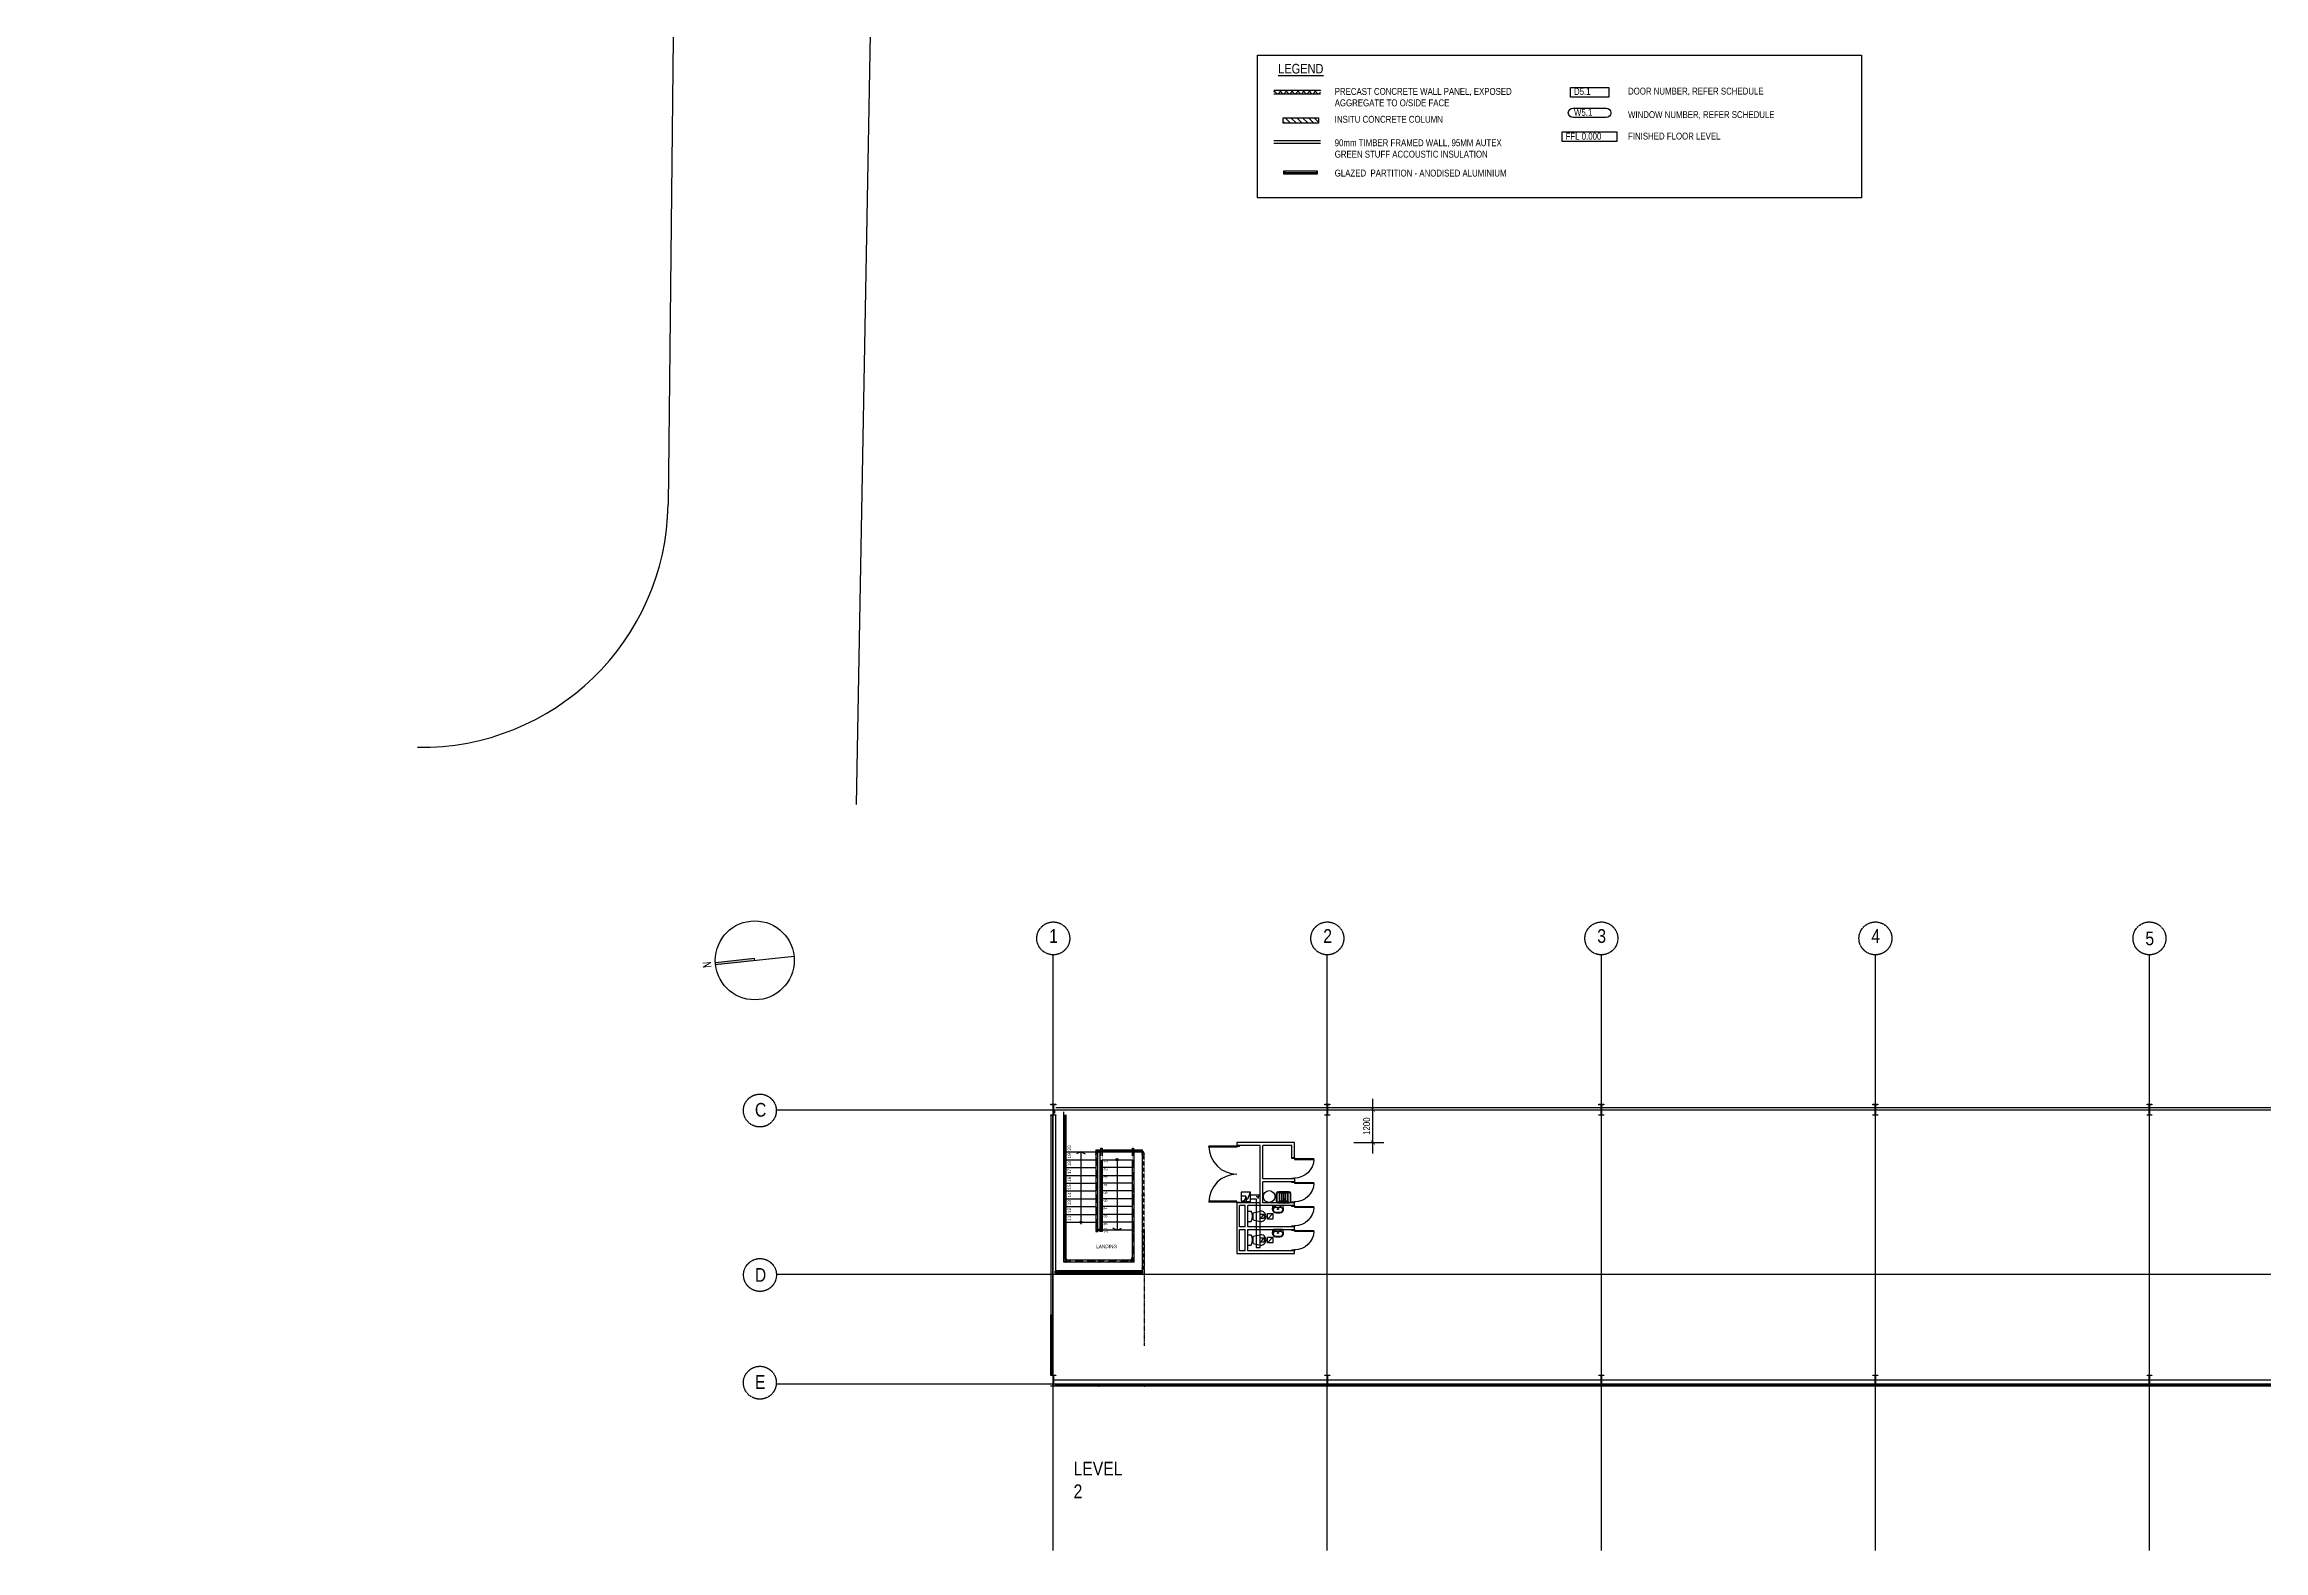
# Model space of a CAD drawing. Extents: x 0 to 163200, y -20682 to 90307.
# Drawn here: x 0 to 80980, y -18612 to 36347 of the extents above; entities that cross this region are included whole.
import ezdxf

# ---------------------------------------------------------------- set-up
doc = ezdxf.new("R2010")
doc.units = 0
doc.header["$LTSCALE"] = 8
doc.header["$MEASUREMENT"] = 0
for name, pattern in [('CENTER', [2, 1.25, -0.25, 0.25, -0.25]), ('DOT', [0.25, 0, -0.25]), ('HIDDEN', [0.375, 0.25, -0.125]), ('STAIRS2$0$DASHED2', [0.375, 0.25, -0.125])]:
    doc.linetypes.add(name, pattern=pattern)
doc.layers.get('0').update_dxf_attribs({"linetype": 'CONTINUOUS'})
doc.layers.get('DEFPOINTS').update_dxf_attribs({"linetype": 'CONTINUOUS'})
for name, color, linetype in [('1MDUCT', 1, 'CONTINUOUS'), ('2MGRILLE', 5, 'CONTINUOUS'), ('4MDUCT', 4, 'CONTINUOUS'), ('6MFLEX', 6, 'HIDDEN'), ('A-DOORS', 5, 'CONTINUOUS'), ('A-GLASS', 5, 'CONTINUOUS'), ('A-GLAZING', 5, 'CONTINUOUS'), ('A-MULLIONS', 5, 'CONTINUOUS'), ('A-STEEL', 5, 'CONTINUOUS'), ('A-STRUCTURE', 5, 'CONTINUOUS'), ('A-TEXT25', 5, 'CONTINUOUS'), ('A-WALLHTH', 5, 'CONTINUOUS'), ('A-WALLS', 5, 'CONTINUOUS'), ('CAR_ATTRIB', 5, 'CONTINUOUS'), ('CAR_DETAIL', 5, 'CONTINUOUS'), ('CAR_INSPT', 5, 'CONTINUOUS'), ('CAR_PLAN', 5, 'CONTINUOUS'), ('CAR_SETOUT', 5, 'CONTINUOUS'), ('D-TEXT25', 5, 'CONTINUOUS'), ('D-TEXTPS2', 5, 'CONTINUOUS'), ('DOORS', 5, 'CONTINUOUS'), ('FITTINGS', 5, 'CONTINUOUS'), ('FUTURE-BUILDINGS', 5, 'DOT'), ('GRID', 5, 'CENTER'), ('INT-PARTITIONS', 5, 'CONTINUOUS'), ('ROAD', 5, 'CONTINUOUS'), ('STAIRS2$0$HANDRAIL', 5, 'STAIRS2$0$DASHED2'), ('STAIRS2$0$STAIRS', 5, 'CONTINUOUS'), ('STAIRS2$0$TEXT', 5, 'CONTINUOUS'), ('STAIRS2$0$THINELEV', 5, 'CONTINUOUS'), ('TXT-50', 5, 'CONTINUOUS'), ('XREF', 7, 'CONTINUOUS')]:
    doc.layers.add(name, color=color, linetype=linetype)
doc.styles.add('KRTA-35', font='SIMPLEX', dxfattribs={"width": 0.8, "height": 3.5})
doc.styles.add('STAIRS2$0$TXT-35-$20', font='ARIALN.TTF', dxfattribs={"height": 70})
doc.styles.get("Standard").update_dxf_attribs({"font": 'isocp.shx'})
doc.styles.add('TXT-25-$100', font='ARIALN.TTF', dxfattribs={"height": 250})
doc.styles.add('TXT-50-$100', font='ARIALN.TTF', dxfattribs={"height": 500})
doc.dimstyles.new('1$100-TICK', dxfattribs={"dimtxt": 250, "dimasz": 150, "dimexe": 400, "dimexo": 0, "dimgap": 100, "dimtad": 1, "dimdec": 0, "dimdsep": 46, "dimtxsty": 'TXT-25-$100', "dimblk1": 'ARCHTICK', "dimblk2": 'ARCHTICK', "dimsah": 1, "dimcen": -100, "dimdle": 400, "dimclrd": 1, "dimclre": 1, "dimclrt": 7, "dimadec": 0, "dimazin": 0, "dimtfac": 1, "dimtdec": 1, "dimtmove": 0, "dimatfit": 3, "dimldrblk": 'ARCHTICK', "dimfxl": 1, "dimtolj": 1, "dimarcsym": 0})

# ---------------------------------------------------------------- blocks, each defined once
blk = doc.blocks.new('A$C56FB124C')
blk.add_hatch(color=256).paths.add_polyline_path([(5044, 3820), (5026, 3995), (1210, 3588, 0.0114331), (1224, 3413)])
for p, q in [((5026, 3995), (1210, 3588)), ((1224, 3413), (8864, 4227)), ((5044, 3820), (5026, 3995))]:
    blk.add_line(p, q)
blk.add_circle((5044, 3820), 3842)
at = {"style": 'KRTA-35', "width": 0.8}
blk.add_text('N', height=768, rotation=96.08353, dxfattribs=at).set_placement((807, 3150))
blk = doc.blocks.new('410X60')
at = {"layer": 'A-STEEL'}
blk.add_lwpolyline([(203, -89), (183, -89), (183, -5), (-183, -5), (-183, -89), (-203, -89), (-203, 89), (-183, 89), (-183, 5), (183, 5), (183, 89), (203, 89)], close=True, dxfattribs=at)
blk = doc.blocks.new('SETOUT')
at = {"layer": 'CAR_SETOUT', "color": 2, "linetype": 'ByBlock'}
for p, q in [((-25, 0), (25, 0)), ((0, 25), (0, -25))]:
    blk.add_line(p, q, dxfattribs=at)
at = {"layer": 'CAR_SETOUT', "color": 3, "linetype": 'ByBlock'}
blk.add_circle((0, 0), 10, dxfattribs=at)
blk = doc.blocks.new('INSPT')
at = {"layer": 'CAR_INSPT', "color": 6, "linetype": 'ByBlock'}
for p, q in [((-25, 0), (25, 0)), ((0, 25), (0, -25))]:
    blk.add_line(p, q, dxfattribs=at)
at = {"layer": 'CAR_INSPT', "color": 7, "linetype": 'ByBlock'}
blk.add_circle((0, 0), 20.1, dxfattribs=at)
blk = doc.blocks.new('BSCLEXXP')
at = {"layer": 'CAR_DETAIL', "linetype": 'ByBlock'}
for p, q in [((20.011, 172.105), (51.87, 172.105)), ((51.87, 160.568), (20.011, 160.568)), ((28.817, 156.722), (401.492, 156.722)), ((28.817, 156.722), (28.817, 146.049)), ((28.817, 146.049), (63.401, 146.049)), ((36.479, 160.568), (36.479, 156.722)), ((36.479, 146.049), (36.479, -146.048)), ((43.149, 160.568), (43.149, 156.722)), ((43.149, 146.049), (43.149, -146.048)), ((51.87, 172.105), (51.87, 160.568)), ((63.401, 146.049), (63.401, -146.048)), ((74.073, 146.049), (74.073, 74.359)), ((74.073, 146.049), (390.82, 146.049)), ((74.073, 74.359), (390.82, 74.359)), ((74.073, 63.686), (390.82, 63.686)), ((74.073, 63.686), (74.073, 2.669)), ((74.073, 2.669), (390.82, 2.669)), ((366.219, 174.028), (412.912, 174.028)), ((366.219, 174.028), (366.219, 156.722)), ((366.219, 146.049), (366.219, 74.359)), ((366.219, 63.686), (366.219, 2.669)), ((390.82, 146.049), (390.82, 74.359)), ((390.82, 63.686), (390.82, 2.669)), ((401.492, 156.722), (401.492, -156.721)), ((412.912, 174.028), (412.912, -174.027)), ((51.87, -160.566), (20.011, -160.566)), ((20.011, -172.105), (51.87, -172.105)), ((28.817, -146.048), (63.401, -146.048)), ((28.817, -156.721), (28.817, -146.048)), ((28.817, -156.721), (401.492, -156.721)), ((36.479, -156.721), (36.479, -160.566)), ((43.149, -156.721), (43.149, -160.566)), ((51.87, -172.105), (51.87, -160.566)), ((74.073, -8.004), (390.82, -8.004)), ((74.073, -8.004), (74.073, -66.354)), ((74.073, -66.354), (390.82, -66.354)), ((74.073, -77.026), (390.82, -77.026)), ((74.073, -77.026), (74.073, -146.048)), ((74.073, -146.048), (390.82, -146.048)), ((366.219, -8.004), (366.219, -66.354)), ((366.219, -77.026), (366.219, -146.048)), ((366.219, -156.721), (366.219, -174.027)), ((366.219, -174.027), (412.912, -174.027)), ((390.82, -8.004), (390.82, -66.354)), ((390.82, -77.026), (390.82, -146.048))]:
    blk.add_line(p, q, dxfattribs=at)
at = {"layer": 'CAR_PLAN', "linetype": 'ByBlock'}
for p, q in [((0, 215.791), (0, -215.791)), ((20.011, 215.791), (20.011, -215.791)), ((28.817, 156.722), (401.492, 156.722)), ((46.693, 262.484), (352.878, 262.484)), ((46.693, 242.473), (352.878, 242.473)), ((74.073, 74.359), (390.82, 74.359)), ((74.073, 2.669), (390.82, 2.669)), ((379.56, 215.791), (379.56, 174.028)), ((379.56, 174.028), (379.56, -215.791)), ((399.571, 215.791), (399.571, 174.028)), ((399.571, 174.028), (399.571, -215.791)), ((28.817, -156.721), (401.492, -156.721)), ((46.693, -242.472), (352.878, -242.472)), ((46.693, -262.483), (352.878, -262.483)), ((74.073, -66.354), (390.82, -66.354)), ((379.56, -174.027), (379.56, -215.791)), ((399.571, -174.027), (399.571, -215.791))]:
    blk.add_line(p, q, dxfattribs=at)
for centre, radius, start, end in [((46.693, 215.791), 46.693, 90, 180), ((46.693, 215.791), 26.682, 90, 180), ((135, 0), 22.988, 90, 166.5772), ((135, 0), 22.988, 13.42284, 90), ((352.878, 215.791), 46.693, 0, 90), ((352.878, 215.791), 26.682, 0, 90), ((46.693, -215.791), 46.693, 180, 270), ((46.693, -215.791), 26.682, 180, 270), ((135, 0), 22.988, 193.4228, 270), ((135, 0), 22.988, 270, 346.5771), ((352.878, -215.791), 46.693, 270, 0), ((352.878, -215.791), 26.682, 270, 0)]:
    blk.add_arc(centre, radius, start, end, dxfattribs=at)
at = {"layer": 'CAR_INSPT', "linetype": 'ByBlock'}
blk.add_blockref('INSPT', (0, 0), dxfattribs=at)
at = {"layer": 'CAR_SETOUT', "linetype": 'ByBlock'}
blk.add_blockref('SETOUT', (135, 0), dxfattribs=at)
at = {"layer": 'CAR_ATTRIB', "linetype": 'ByBlock'}
for tag, p, flags in [('CAR_NAME', (0, 130), 9), ('CAR_SIZE', (0, 120), 9), ('CAR_CODE', (0, 110), 9), ('CAR_TYPE', (0, 100), 9), ('CAR_COLOUR', (0, 90), 1), ('CAR_COMMENTS', (0, 80), 9), ('CAR_FIXING', (0, 70), 9), ('CAR_OPTIONS1', (0, 60), 9), ('CAR_OPTIONS2', (0, 50), 9), ('CAR_LEVEL', (0, 40), 9), ('CAR_ROOM', (0, 30), 9), ('CAR_NOTES1', (0, 20), 9), ('CAR_NOTES2', (0, 10), 9), ('CAR_MANUFACTURER', (0, 0), 9)]:
    blk.add_attdef(tag, p, '', height=5, dxfattribs=dict(at, flags=flags))
blk = doc.blocks.new('WC-P')
for p, q in [((0, 0), (380, 0)), ((0, 0), (0, -126)), ((380, 0), (380, -126)), ((59, -200), (0, -451)), ((59, -200), (321, -200)), ((321, -200), (380, -451))]:
    blk.add_line(p, q)
for centre, radius, start, end in [((190, -472), 191, 173.53398, 6.46602), ((190, 278), 446, 244.78279, 295.21721)]:
    blk.add_arc(centre, radius, start, end)
blk = doc.blocks.new('ARC-WC25')
for p, q in [((168, 0), (-168, 0)), ((-199, -144), (-193, -24)), ((-174, -146), (-173, -137)), ((-98, -16), (-163, -16)), ((98, -72), (-98, -72)), ((-88, -26), (-88, -50)), ((174, -146), (173, -137)), ((199, -144), (193, -24))]:
    blk.add_line(p, q)
at = {"linetype": 'Continuous'}
blk.add_line((-173, -26), (-173, -92), dxfattribs=at)
for centre, radius in [((0, -121), 19.5), ((91, -37), 14.2)]:
    blk.add_circle(centre, radius)
for centre, radius, start, end in [((-168, -25), 25, 90, 177.07166), ((168, -25), 25, 2.92834, 90), ((-99, -149), 100, 177.07166, 252.66812), ((-99, -149), 75, 177.07166, 251.96039), ((-163, -26), 10, 90, 179.82594), ((-98, -135), 75, 89.76341, 172.07166), ((-98, -147), 75, 90, 172.07166), ((0, 154), 419, 252.12938, 287.87062), ((0, 154), 394, 251.96039, 288.03961), ((-98, -26), 10, 0, 90), ((-98, -50), 10, 269.76341, 0), ((98, -147), 75, 7.92834, 90), ((99, -149), 75, 288.03961, 2.92834), ((99, -149), 100, 287.33188, 2.92834)]:
    blk.add_arc(centre, radius, start, end)
blk = doc.blocks.new('710')
at = {"layer": 'DOORS'}
for p, q in [((-100, -30), (-809, -30)), ((-809, -60), (-809, -30)), ((-100, -60), (-809, -60)), ((-100, -30), (-100, -60))]:
    blk.add_line(p, q, dxfattribs=at)
at = {"layer": 'DOORS', "elevation": 0}
for points in [[(0, -30), (0, 0), (-100, 0), (-100, -30)], [(0, -770), (0, -740), (-100, -740), (-100, -770)]]:
    blk.add_lwpolyline(points, close=True, dxfattribs=at)
at = {"layer": 'DOORS'}
blk.add_arc((-100, -30), 710, 182.26234, 270.00007, dxfattribs=at)
blk = doc.blocks.new('_ARCHTICK')
at = {"color": 0, "linetype": 'ByBlock', "const_width": 0.15}
blk.add_lwpolyline([(-0.5, -0.5), (0.5, 0.5)], dxfattribs=at)
blk = doc.blocks.new('*D113')
at = {"layer": 'A-DOORS', "color": 1, "lineweight": -2, "transparency": 16777216}
for p, q in [((48477, -4126), (48477, -2126)), ((47782, -2526), (48877, -2526)), ((47782, -3726), (48877, -3726))]:
    blk.add_line(p, q, dxfattribs=at)
at = {"layer": 'DEFPOINTS', "color": 0, "transparency": 16777216}
for p in [(47782, -2526), (48477, -2526), (47782, -3726)]:
    blk.add_point(p, dxfattribs=at)
at = {"layer": 'A-DOORS', "color": 1, "lineweight": -2, "transparency": 16777216, "xscale": 150, "yscale": 150, "zscale": 150}
for p, rotation in [((48477, -2526), 90), ((48477, -3726), 270)]:
    blk.add_blockref('_ARCHTICK', p, dxfattribs=dict(at, rotation=rotation))
at = {"layer": 'A-DOORS', "color": 7, "transparency": 16777216, "insert": (48249, -3126), "char_height": 250, "attachment_point": 5, "rotation": 90, "style": 'TXT-25-$100'}
blk.add_mtext('\\A1;1200', dxfattribs=at)
blk = doc.blocks.new('AMB013')
blk.add_line((-165, -165), (165, 165))
blk.add_arc((-247, -247), 300, 0, 90)
blk = doc.blocks.new('AMB006')
blk.add_line((-0.5, -0.5), (0.5, 0.5))
blk.add_lwpolyline([(-0.5, -0.5), (-0.5, 0.5), (0.5, 0.5), (0.5, -0.5)], close=True)
at = {"flags": 1}
for tag, p in [('REF', (0.53, 0.33)), ('MAKE/MODEL', (0.53, 0.15)), ('SIZE', (0.53, -0.05)), ('TYPE', (0.52, -0.26)), ('SERVICE', (0.53, -0.46))]:
    blk.add_attdef(tag, p, '', height=0.18, dxfattribs=at)
blk = doc.blocks.new('AB00522AAM01')
at = {"layer": 'A-TEXT25'}
h = blk.add_hatch(dxfattribs=at)
h.set_pattern_fill('ANSI37,_O', color=256, scale=1200, angle=-90)
h.set_pattern_definition([(315, (-39909325.46, 34820674.22), (106.06601718, 106.06601718), []), (45, (-39909325.46, 34820674.22), (-106.06601718, 106.06601718), [])])
h.paths.add_polyline_path([(46565.8, 34658.4), (44865.8, 34658.4), (44865.8, 34528.4), (46565.8, 34528.4)])
at = {"layer": 'A-WALLHTH'}
h = blk.add_hatch(dxfattribs=at)
h.set_pattern_fill('ANSI31,_O', color=256, scale=1200, angle=-90)
h.set_pattern_definition([(315, (10377.19, 6628.78), (106.066, 106.066), [])])
h.paths.add_polyline_path([(46498.4, 33471.9), (46498.4, 33671.9), (45198.4, 33671.9), (45198.4, 33471.9)])
for p, q in [((37233.8, -6945.6), (37233.8, -4035.6)), ((38558.8, -4400.6), (38558.8, -6945.6))]:
    blk.add_line(p, q)
for p in [(38481.3, -12614.6), (40148, -12614.6)]:
    blk.add_point(p)
at = {"layer": 'A-GLASS'}
for p, q in [((36903.6, -8418.1), (40051.5, -8418.1)), ((36903.6, -8455.6), (40051.5, -8455.6)), ((40051.5, -8493.1), (36903.6, -8493.1)), ((36725.6, -12188.6), (36725.6, -10008.6)), ((36763.1, -12188.6), (36763.1, -10008.6)), ((36800.6, -10008.6), (36800.6, -12188.6)), ((36903.6, -12539.6), (46764.6, -12539.6)), ((46764.6, -12614.6), (36903.6, -12614.6)), ((36923.6, -12577.1), (39334.6, -12577.1)), ((39354.6, -12577.1), (41804.6, -12577.1)), ((41824.6, -12577.1), (44274.6, -12577.1)), ((44294.6, -12577.1), (46744.6, -12577.1)), ((46764.6, -12539.6), (46764.6, -12614.6)), ((46864.6, -12539.6), (56764.6, -12539.6)), ((46864.6, -12539.6), (47735.2, -12539.6)), ((56764.6, -12614.6), (46864.6, -12614.6)), ((47735.2, -12614.6), (46864.6, -12614.6)), ((46884.6, -12577.1), (49334.6, -12577.1)), ((46884.6, -12577.1), (47735.2, -12577.1)), ((49354.6, -12577.1), (51804.6, -12577.1)), ((51824.6, -12577.1), (54274.6, -12577.1)), ((54294.6, -12577.1), (56744.6, -12577.1)), ((56764.6, -12539.6), (56764.6, -12614.6)), ((56864.6, -12539.6), (66764.6, -12539.6)), ((66764.6, -12614.6), (56864.6, -12614.6)), ((56884.6, -12577.1), (59334.6, -12577.1)), ((59354.6, -12577.1), (61804.6, -12577.1)), ((61824.6, -12577.1), (64274.6, -12577.1)), ((64294.6, -12577.1), (66744.6, -12577.1)), ((66764.6, -12539.6), (66764.6, -12614.6)), ((66864.6, -12539.6), (76764.6, -12539.6)), ((76764.6, -12614.6), (66864.6, -12614.6)), ((66884.6, -12577.1), (69334.6, -12577.1)), ((69354.6, -12577.1), (71804.6, -12577.1)), ((71824.6, -12577.1), (74274.6, -12577.1)), ((74294.6, -12577.1), (76744.6, -12577.1)), ((76764.6, -12539.6), (76764.6, -12614.6)), ((76864.6, -12539.6), (86764.6, -12539.6)), ((86764.6, -12614.6), (76864.6, -12614.6)), ((76884.6, -12577.1), (79334.6, -12577.1)), ((79354.6, -12577.1), (81804.6, -12577.1))]:
    blk.add_line(p, q, dxfattribs=at)
at = {"layer": 'A-GLAZING'}
for p, q in [((46420, 31720.9), (45220, 31720.9)), ((45220, 31620.9), (46420, 31620.9)), ((45260, 31671), (46420, 31671))]:
    blk.add_line(p, q, dxfattribs=at)
at = {"layer": 'A-MULLIONS'}
for p, q in [((36800.6, -8610.6), (36800.6, -8630.6)), ((36800.6, -8610.6), (36800.6, -8630.6)), ((36883.6, -8418.1), (36903.6, -8418.1)), ((36725.6, -10028.6), (36725.6, -10008.6)), ((36725.6, -10008.6), (36800.6, -10008.6)), ((36725.6, -10008.6), (36800.6, -10008.6)), ((36725.6, -10028.6), (36725.6, -10008.6)), ((36800.6, -10028.6), (36725.6, -10028.6)), ((36800.6, -10028.6), (36725.6, -10028.6)), ((36800.6, -10008.6), (36800.6, -10028.6)), ((36800.6, -10008.6), (36800.6, -10028.6)), ((36725.6, -10640.6), (36725.6, -10620.6)), ((36725.6, -10620.6), (36800.6, -10620.6)), ((36800.6, -10640.6), (36725.6, -10640.6)), ((36800.6, -10620.6), (36800.6, -10640.6)), ((46744.6, -12614.6), (46744.6, -12539.6)), ((46764.6, -12539.6), (46764.6, -12614.6)), ((56744.6, -12614.6), (56744.6, -12539.6)), ((56764.6, -12539.6), (56764.6, -12614.6)), ((66744.6, -12614.6), (66744.6, -12539.6)), ((66764.6, -12539.6), (66764.6, -12614.6)), ((76744.6, -12614.6), (76744.6, -12539.6)), ((76764.6, -12539.6), (76764.6, -12614.6))]:
    blk.add_line(p, q, dxfattribs=at)
for points in [[(36859.6, -2655.6), (36819.6, -2655.6), (36819.6, -2525.6), (36859.6, -2525.6)], [(36859.6, -2655.6), (36819.6, -2655.6), (36819.6, -2525.6), (36859.6, -2525.6)], [(36859.6, -2655.6), (36819.6, -2655.6), (36819.6, -2525.6), (36859.6, -2525.6)], [(40071.5, -8493.1), (40051.5, -8493.1), (40051.5, -8418.1), (40071.5, -8418.1)], [(36725.6, -12208.6), (36725.6, -12188.6), (36800.6, -12188.6), (36800.6, -12208.6)], [(36923.6, -12539.6), (36923.6, -12614.6), (36903.6, -12614.6), (36903.6, -12539.6)], [(39354.6, -12614.6), (39334.6, -12614.6), (39334.6, -12539.6), (39354.6, -12539.6)], [(41824.6, -12614.6), (41804.6, -12614.6), (41804.6, -12539.6), (41824.6, -12539.6)], [(44294.6, -12614.6), (44274.6, -12614.6), (44274.6, -12539.6), (44294.6, -12539.6)], [(46764.6, -12614.6), (46744.6, -12614.6), (46744.6, -12539.6), (46764.6, -12539.6)], [(46884.6, -12539.6), (46884.6, -12614.6), (46864.6, -12614.6), (46864.6, -12539.6)], [(49354.6, -12614.6), (49334.6, -12614.6), (49334.6, -12539.6), (49354.6, -12539.6)], [(51824.6, -12614.6), (51804.6, -12614.6), (51804.6, -12539.6), (51824.6, -12539.6)], [(54294.6, -12614.6), (54274.6, -12614.6), (54274.6, -12539.6), (54294.6, -12539.6)], [(56764.6, -12614.6), (56744.6, -12614.6), (56744.6, -12539.6), (56764.6, -12539.6)], [(56884.6, -12539.6), (56884.6, -12614.6), (56864.6, -12614.6), (56864.6, -12539.6)], [(59354.6, -12614.6), (59334.6, -12614.6), (59334.6, -12539.6), (59354.6, -12539.6)], [(61824.6, -12614.6), (61804.6, -12614.6), (61804.6, -12539.6), (61824.6, -12539.6)], [(64294.6, -12614.6), (64274.6, -12614.6), (64274.6, -12539.6), (64294.6, -12539.6)], [(66764.6, -12614.6), (66744.6, -12614.6), (66744.6, -12539.6), (66764.6, -12539.6)], [(66884.6, -12539.6), (66884.6, -12614.6), (66864.6, -12614.6), (66864.6, -12539.6)], [(69354.6, -12614.6), (69334.6, -12614.6), (69334.6, -12539.6), (69354.6, -12539.6)], [(71824.6, -12614.6), (71804.6, -12614.6), (71804.6, -12539.6), (71824.6, -12539.6)], [(74294.6, -12614.6), (74274.6, -12614.6), (74274.6, -12539.6), (74294.6, -12539.6)], [(76764.6, -12614.6), (76744.6, -12614.6), (76744.6, -12539.6), (76764.6, -12539.6)], [(76884.6, -12539.6), (76884.6, -12614.6), (76864.6, -12614.6), (76864.6, -12539.6)], [(79354.6, -12614.6), (79334.6, -12614.6), (79334.6, -12539.6), (79354.6, -12539.6)]]:
    blk.add_lwpolyline(points, close=True, dxfattribs=at)
blk.add_lwpolyline([(36903.6, -8418.1), (36903.6, -8493.1), (36883.6, -8493.1), (36883.6, -8418.1)], dxfattribs=at)
at = {"layer": 'A-STEEL', "ltscale": 5}
blk.add_line((36903.6, -2443.1), (136725.6, -2443.1), dxfattribs=at)
at = {"layer": 'A-STEEL'}
for q in [(36903.6, -2705.6), (40059, -8385.6)]:
    blk.add_line((36903.6, -8385.6), q, dxfattribs=at)
at = {"layer": 'A-STEEL', "ltscale": 0.5}
blk.add_line((36819.6, -12380.6), (136939.6, -12380.6), dxfattribs=at)
at = {"layer": 'A-STEEL'}
for points in [[(37268.8, -4035.6), (37198.8, -4035.6), (37198.8, -4015.6), (37268.8, -4015.6)], [(38368.8, -4035.6), (38438.8, -4035.6), (38438.8, -4015.6), (38368.8, -4015.6)], [(38508.8, -3995.6), (38508.8, -4065.6), (38528.8, -4065.6), (38528.8, -3995.6)], [(39989, -3995.6), (39989, -4065.6), (39969, -4065.6), (39969, -3995.6)], [(38593.8, -4400.6), (38523.8, -4400.6), (38523.8, -4380.6), (38593.8, -4380.6)], [(39693.8, -4400.6), (39763.8, -4400.6), (39763.8, -4380.6), (39693.8, -4380.6)], [(40129, -4155.6), (40059, -4155.6), (40059, -4135.6), (40129, -4135.6)], [(37268.8, -5460.6), (37198.8, -5460.6), (37198.8, -5440.6), (37268.8, -5440.6)], [(38368.8, -5460.6), (38438.8, -5460.6), (38438.8, -5440.6), (38368.8, -5440.6)], [(38593.8, -5650.8), (38523.8, -5650.8), (38523.8, -5630.8), (38593.8, -5630.8)], [(39693.8, -5650.8), (39763.8, -5650.8), (39763.8, -5630.8), (39693.8, -5630.8)], [(40129, -5650.8), (40059, -5650.8), (40059, -5630.8), (40129, -5630.8)], [(37268.8, -6965.6), (37198.8, -6965.6), (37198.8, -6945.6), (37268.8, -6945.6)], [(37268.8, -6965.6), (37198.8, -6965.6), (37198.8, -6945.6), (37268.8, -6945.6)], [(38368.8, -6965.6), (38438.8, -6965.6), (38438.8, -6945.6), (38368.8, -6945.6)], [(38593.8, -6965.6), (38523.8, -6965.6), (38523.8, -6945.6), (38593.8, -6945.6)], [(39693.8, -6965.6), (39763.8, -6965.6), (39763.8, -6945.6), (39693.8, -6945.6)], [(40129, -6965.6), (40059, -6965.6), (40059, -6945.6), (40129, -6945.6)], [(37268.8, -8055.6), (37198.8, -8055.6), (37198.8, -8035.6), (37268.8, -8035.6)], [(37268.8, -8015.6), (37268.8, -8085.6), (37288.8, -8085.6), (37288.8, -8015.6)], [(38471.3, -8015.6), (38471.3, -8085.6), (38491.3, -8085.6), (38491.3, -8015.6)], [(39693.8, -8015.6), (39693.8, -8085.6), (39673.8, -8085.6), (39673.8, -8015.6)], [(39693.8, -8055.6), (39763.8, -8055.6), (39763.8, -8035.6), (39693.8, -8035.6)], [(40129, -8315.6), (40059, -8315.6), (40059, -8295.6), (40129, -8295.6)]]:
    blk.add_lwpolyline(points, close=True, dxfattribs=at)
at = {"layer": 'A-STRUCTURE'}
blk.add_lwpolyline([(46498.4, 33671.9), (46498.4, 33471.9), (45198.4, 33471.9), (45198.4, 33671.9)], close=True, dxfattribs=at)
at = {"layer": 'A-WALLS'}
for p, q in [((46565.8, 34658.4), (44865.8, 34658.4)), ((46565.8, 34528.4), (44865.8, 34528.4)), ((44865.8, 32843.5), (46565.8, 32843.5)), ((44865.8, 32743.5), (46565.8, 32743.5)), ((36725.6, -2728.6), (36725.6, -10008.6)), ((36725.6, -2728.6), (36800.6, -2728.6)), ((36800.6, -10008.6), (36800.6, -2728.6)), ((36725.6, -10008.6), (36800.6, -10008.6))]:
    blk.add_line(p, q, dxfattribs=at)
for points in [[(45260, 31620.9), (45260, 31720.9), (45220, 31720.9), (45220, 31620.9)], [(46460, 31620.9), (46460, 31720.9), (46420, 31720.9), (46420, 31620.9)]]:
    blk.add_lwpolyline(points, close=True, dxfattribs=at)
at = {"layer": 'D-TEXT25'}
for points in [[(44269.8, 35954.7), (66309.3, 35954.7), (66309.3, 30747.6), (44269.8, 30747.6)], [(55683.8, 34425.2), (55683.8, 34775.2), (57083.8, 34775.2), (57083.8, 34425.2)], [(55383.8, 33155.9), (57383.8, 33155.9), (57383.8, 32805.9), (55383.8, 32805.9)]]:
    blk.add_lwpolyline(points, close=True, dxfattribs=at)
blk.add_lwpolyline([(56983.8, 34025.2, -1), (56983.8, 33675.2), (55783.8, 33675.2, -1), (55783.8, 34025.2)], format="xyb", close=True, dxfattribs=at)
at = {"layer": 'D-TEXTPS2'}
for p, q in [((37218.8, -2705.6), (37218.8, -7906.6)), ((37268.8, -2705.6), (37268.8, -7906.6)), ((38527.8, -4045.6), (39970, -4045.6)), ((38529.8, -3995.6), (39970, -3995.6))]:
    blk.add_line(p, q, dxfattribs=at)
for points in [[(38368.8, -4154.6, -0.4142136), (38527.8, -3995.6), (38529.8, -3995.6)], [(38418.8, -4154.6, -0.4142136), (38527.8, -4045.6), (38529.8, -4045.6)], [(40129, -4154.6, 0.4142136), (39970, -3995.6), (39968, -3995.6)], [(40079, -4154.6, 0.4142136), (39970, -4045.6), (39968, -4045.6)], [(37218.8, -7906.6, 0.4142136), (37377.8, -8065.6), (37379.8, -8065.6)], [(37268.8, -7906.6, 0.4142136), (37377.8, -8015.6), (37379.8, -8015.6)]]:
    blk.add_lwpolyline(points, format="xyb", dxfattribs=at)
for centre, radius, start, end in [((38481.2, -6827.3), 113.2, 186.691702, 5.988682), ((38481.1, -6826.8), 63.8, 192.433451, 10.186414)]:
    blk.add_arc(centre, radius, start, end, dxfattribs=at)
at = {"layer": 'DOORS'}
for p, q in [((42494.7, -3885.6), (42494.7, -3855.6)), ((43514.6, -3855.6), (42494.7, -3855.6)), ((43514.6, -3885.6), (42494.7, -3885.6)), ((43514.6, -3855.6), (43514.6, -3885.6)), ((42494.7, -5865.6), (42494.7, -5895.6)), ((43514.6, -5865.6), (42494.7, -5865.6)), ((43514.6, -5895.6), (42494.7, -5895.6)), ((43514.6, -5895.6), (43514.6, -5865.6))]:
    blk.add_line(p, q, dxfattribs=at)
for points in [[(43614.6, -3855.6), (43614.6, -3825.6), (43514.6, -3825.6), (43514.6, -3855.6)], [(43614.6, -5895.6), (43614.6, -5925.6), (43514.6, -5925.6), (43514.6, -5895.6)]]:
    blk.add_lwpolyline(points, close=True, dxfattribs=at)
for centre, start, end in [((43514.7, -3855.6), 180, 269.998605), ((43514.7, -5895.6), 90.001395, 180)]:
    blk.add_arc(centre, 1020, start, end, dxfattribs=at)
at = {"layer": 'FITTINGS'}
blk.add_circle((44691, -5692.4), 215, dxfattribs=at)
at = {"layer": 'FUTURE-BUILDINGS'}
blk.add_line((13619.5, 10700.4), (13619.5, 10700.4), dxfattribs=at)
at = {"layer": 'GRID', "ltscale": 0.5}
for p, q in [((36814.6, -18612.5), (36814.6, 3126.4)), ((46814.6, -18612.5), (46814.6, 3126.4)), ((56814.6, -18612.5), (56814.6, 3126.4)), ((66814.6, -18612.5), (66814.6, 3126.4)), ((76814.6, -18612.5), (76814.6, 3126.4)), ((46814.6, -13812.2), (46814.6, -498.2)), ((26702.1, -2525.6), (149115.2, -2525.6)), ((33355.8, -2525.6), (47735.2, -2525.6)), ((26712.1, -8525.6), (144306.4, -8525.6)), ((26707.1, -12525.6), (144306.4, -12525.6))]:
    blk.add_line(p, q, dxfattribs=at)
at = {"layer": 'GRID', "ltscale": 3}
for p, q in [((38543.8, -3924.6), (38593.8, -3924.6)), ((39693.8, -3924.6), (39743.8, -3924.6))]:
    blk.add_line(p, q, dxfattribs=at)
at = {"layer": 'GRID', "ltscale": 2}
for p, q in [((38543.8, -3924.6), (38543.8, -4065.6)), ((38593.8, -3924.6), (38593.8, -4065.6)), ((39693.8, -3924.6), (39693.8, -4065.6)), ((39743.8, -3924.6), (39743.8, -4065.6))]:
    blk.add_line(p, q, dxfattribs=at)
at = {"layer": 'GRID'}
for p, q in [((40148, -11135.2), (40148, -6879.7)), ((37911.9, -8525.6), (40814.8, -8525.6))]:
    blk.add_line(p, q, dxfattribs=at)
at = {"layer": 'GRID', "ltscale": 0.5}
for centre in [(36814.6, 3726.4), (46814.6, 3726.4), (56814.6, 3726.4), (66814.6, 3726.4), (76814.6, 3726.4), (26107.8, -2555.3), (26112.8, -8555.3), (26107.8, -12486.2)]:
    blk.add_circle(centre, 600, dxfattribs=at)
at = {"layer": 'INT-PARTITIONS'}
for p, q in [((45614.6, -3725.6), (43514.6, -3725.6)), ((43514.6, -3725.6), (43514.6, -3840.6)), ((44364.6, -3825.6), (43614.6, -3825.6)), ((44364.6, -5925.6), (44364.6, -3825.6)), ((45514.6, -3825.6), (44464.6, -3825.6)), ((44464.6, -5050.6), (44464.6, -3825.6)), ((45514.6, -4280.6), (45514.6, -3825.6)), ((45614.6, -4280.6), (45614.6, -3725.6)), ((45614.6, -4280.6), (45514.6, -4280.6)), ((45614.6, -5050.6), (44464.6, -5050.6)), ((45614.6, -5150.6), (44464.6, -5150.6)), ((44464.6, -5925.6), (44464.6, -5150.6)), ((45614.6, -5050.6), (45614.6, -5150.6)), ((43514.6, -5925.6), (43514.6, -7775.6)), ((44364.6, -5925.6), (43614.6, -5925.6)), ((43814.6, -6025.6), (43614.6, -6025.6)), ((43614.6, -6800.6), (43614.6, -6025.6)), ((43814.6, -6025.6), (43614.6, -6025.6)), ((43814.6, -6800.6), (43814.6, -6025.6)), ((45614.6, -6025.6), (43914.6, -6025.6)), ((43914.6, -6800.6), (43914.6, -6025.6)), ((45614.6, -5925.6), (44464.6, -5925.6)), ((45614.6, -6025.6), (45614.6, -5925.6)), ((43814.6, -6800.6), (43614.6, -6800.6)), ((43614.6, -7675.6), (43614.6, -6900.6)), ((43614.6, -6900.6), (43814.6, -6900.6)), ((43814.6, -7675.6), (43814.6, -6900.6)), ((45614.6, -6800.6), (43914.6, -6800.6)), ((43914.6, -6900.6), (45614.6, -6900.6)), ((43914.6, -7675.6), (43914.6, -6900.6)), ((45614.6, -6900.6), (45614.6, -6800.6)), ((43514.6, -7775.6), (45614.6, -7775.6)), ((43814.6, -7675.6), (43614.6, -7675.6)), ((45614.6, -7675.6), (43914.6, -7675.6)), ((45614.6, -7775.6), (45614.6, -7675.6))]:
    blk.add_line(p, q, dxfattribs=at)
at = {"layer": 'ROAD'}
blk.add_line((30691.1, 68125.1), (29626.2, 8606), dxfattribs=at)
at = {"layer": 'ROAD', "flags": 128}
blk.add_lwpolyline([(0, 55209.5), (8285.5, 54864.1, -0.4177264), (22986.6, 39990.1), (22761.5, 19556.1)], format="xyb", dxfattribs=at)
at = {"layer": 'ROAD'}
blk.add_arc((13762.6, 19699.3), 9000, 269.088731, 359.088731, dxfattribs=at)
at = {"layer": 'STAIRS2$0$HANDRAIL', "ltscale": 2}
for p, q in [((38368.8, -4154.6), (38368.8, -6840.5)), ((38418.8, -4154.6), (38418.8, -6840.5)), ((38543.8, -4065.6), (38543.8, -6815.5)), ((38593.8, -4065.6), (38593.8, -6815.5)), ((39693.8, -4065.6), (39693.8, -7906.6)), ((39743.8, -4065.6), (39743.8, -7906.6)), ((38433.8, -8015.6), (37377.8, -8015.6)), ((38481.3, -8065.6), (37377.8, -8065.6)), ((38433.8, -8015.6), (39584.8, -8015.6)), ((38481.3, -8065.6), (39584.8, -8065.6))]:
    blk.add_line(p, q, dxfattribs=at)
at = {"layer": 'STAIRS2$0$HANDRAIL'}
for p, q in [((40079, -8418.1), (40079, -4154.6)), ((40129, -8397.5), (40129, -4154.6))]:
    blk.add_line(p, q, dxfattribs=at)
for points in [[(39693.8, -7906.6, -0.4142136), (39584.8, -8015.6), (39582.8, -8015.6)], [(39743.8, -7906.6, -0.4142136), (39584.8, -8065.6), (39582.8, -8065.6)]]:
    blk.add_lwpolyline(points, format="xyb", dxfattribs=at)
at = {"layer": 'STAIRS2$0$STAIRS', "ltscale": 3}
for p, q in [((37198.8, -8085.6), (37198.8, -2607.9)), ((37273.8, -4065.6), (38363.8, -4065.6)), ((37273.8, -4350.6), (38368.8, -4350.6)), ((37273.8, -4635.6), (38368.8, -4635.6)), ((38418.8, -4635.6), (38438.8, -4635.6)), ((38438.8, -4065.6), (40059, -4065.6)), ((38593.8, -4350.6), (39688.8, -4350.6)), ((39688.8, -4635.6), (38593.8, -4635.6)), ((39738.8, -4635.6), (39758.8, -4635.6)), ((39763.8, -8085.6), (39763.8, -4065.6)), ((40059, -4065.6), (40059, -8385.6)), ((37273.8, -4920.6), (38368.8, -4920.6)), ((37273.8, -5205.6), (38368.8, -5205.6)), ((37273.8, -5490.6), (38368.8, -5490.6)), ((38418.8, -4920.6), (38438.8, -4920.6)), ((38418.8, -5205.6), (38438.8, -5205.6)), ((38543.8, -4920.6), (38523.8, -4920.6)), ((38543.8, -5205.6), (38523.8, -5205.6)), ((38543.8, -5490.6), (38523.8, -5490.6)), ((38593.8, -4920.6), (39688.8, -4920.6)), ((39688.8, -5205.6), (38593.8, -5205.6)), ((39688.8, -5490.6), (38593.8, -5490.6)), ((39738.8, -4920.6), (39758.8, -4920.6)), ((39738.8, -5205.6), (39758.8, -5205.6)), ((37273.8, -5775.6), (38368.8, -5775.6)), ((37273.8, -6060.6), (38368.8, -6060.6)), ((37273.8, -6345.6), (38368.8, -6345.6)), ((38418.8, -6060.6), (38438.8, -6060.6)), ((38418.8, -6345.6), (38438.8, -6345.6)), ((38543.8, -5775.6), (38523.8, -5775.6)), ((38543.8, -6060.6), (38523.8, -6060.6)), ((38543.8, -6345.6), (38523.8, -6345.6)), ((39688.8, -5775.6), (38593.8, -5775.6)), ((39688.8, -6060.6), (38593.8, -6060.6)), ((39688.8, -6345.6), (38593.8, -6345.6)), ((39738.8, -6060.6), (39758.8, -6060.6)), ((39738.8, -6345.6), (39758.8, -6345.6)), ((37273.8, -6630.6), (38368.8, -6630.6)), ((39688.8, -6915.6), (38363.8, -6915.6)), ((38418.8, -6630.6), (38438.8, -6630.6)), ((38418.8, -6805.4), (38438.8, -6805.4)), ((38438.8, -6915.6), (38523.8, -6915.6)), ((38543.8, -6630.6), (38523.8, -6630.6)), ((38543.8, -6805.4), (38523.8, -6805.4)), ((39688.8, -6630.6), (38593.8, -6630.6)), ((39738.8, -6630.6), (39758.8, -6630.6)), ((39763.8, -8085.6), (37198.8, -8085.6)), ((39688.8, -8010.6), (37273.8, -8010.6))]:
    blk.add_line(p, q, dxfattribs=at)
at = {"layer": 'STAIRS2$0$STAIRS'}
for p, q in [((38363.8, -3990.6), (38363.8, -6915.6)), ((38363.8, -3990.6), (40059, -3990.6)), ((40059, -3990.6), (40059, -4065.6)), ((37273.8, -4065.6), (37273.8, -8010.6)), ((38418.8, -4065.6), (38438.8, -4065.6)), ((38418.8, -4350.6), (38438.8, -4350.6)), ((38418.8, -4635.6), (38438.8, -4635.6)), ((38438.8, -6915.6), (38438.8, -4065.6)), ((38523.8, -6915.6), (38523.8, -4065.6)), ((38598.8, -4350.6), (38598.8, -6940.6)), ((39688.8, -4350.6), (39688.8, -8010.6)), ((38418.8, -4920.6), (38438.8, -4920.6)), ((38418.8, -5205.6), (38438.8, -5205.6)), ((38418.8, -6060.6), (38438.8, -6060.6)), ((38418.8, -6345.6), (38438.8, -6345.6)), ((38418.8, -6630.6), (38438.8, -6630.6))]:
    blk.add_line(p, q, dxfattribs=at)
at = {"layer": 'STAIRS2$0$TEXT'}
for p, q in [((37818.8, -4065.6), (37661.8, -4137.2)), ((37818.8, -4065.6), (37818.8, -6695.9)), ((37818.8, -4065.6), (37975.8, -4137.2)), ((39141.3, -4300.6), (39141.3, -6915.6)), ((39141.3, -6915.6), (38984.3, -6844)), ((39141.3, -6915.6), (39298.3, -6844))]:
    blk.add_line(p, q, dxfattribs=at)
for centre in [(39141.3, -4350.6), (37818.8, -6630.6)]:
    blk.add_circle(centre, 40, dxfattribs=at)
at = {"layer": 'STAIRS2$0$THINELEV'}
for p, q in [((38438.8, -4015.6), (38444.8, -4015.6)), ((38427.4, -6897.3), (38389.7, -6952.8)), ((38435.7, -6903), (38397.9, -6958.4)), ((38526.9, -6903), (38564.7, -6958.4)), ((38535.1, -6897.3), (38572.9, -6952.8))]:
    blk.add_line(p, q, dxfattribs=at)
for centre, start, end in [((38393.8, -6955.6), 145.740359, 325.740359), ((38431.6, -6900.1), 325.740359, 145.740359), ((38531, -6900.1), 34.259641, 214.259641), ((38568.8, -6955.6), 214.259641, 34.259641)]:
    blk.add_arc(centre, 5, start, end, dxfattribs=at)
at = {"xscale": 0.375, "yscale": 0.375, "zscale": 0.375}
blk.add_blockref('A$C56FB124C', (24029.7, 1491.9), dxfattribs=at)
at = {"layer": 'A-STEEL', "rotation": 270}
for p in [(36814.6, -2525.6), (46814.6, -2525.6), (56814.6, -2525.6), (66814.6, -2525.6), (76814.6, -2525.6), (36814.6, -12411.6), (46814.6, -12411.6), (56814.6, -12411.6), (66814.6, -12411.6), (76814.6, -12411.6)]:
    blk.add_blockref('410X60', p, dxfattribs=at)
at = {"layer": 'FITTINGS', "xscale": -1}
for p in [(45514.6, -4280.6), (45514.6, -5150.6), (45514.6, -6025.6), (45514.6, -6900.6)]:
    blk.add_blockref('710', p, dxfattribs=at)
at = {"layer": 'FITTINGS', "rotation": 90}
for name, p in [('BSCLEXXP', (45223, -5925.6)), ('WC-P', (43914.6, -6603.1)), ('WC-P', (43914.6, -7465.6))]:
    blk.add_blockref(name, p, dxfattribs=at)
at = {"layer": 'FITTINGS'}
for p in [(45014.6, -6025.6), (45014.6, -6900.6)]:
    blk.add_blockref('ARC-WC25', p, dxfattribs=at)
at = {"layer": 'D-TEXT25', "style": 'TXT-25-$100'}
for s, p in [('D5.1', (55815, 34504.3)), ('DOOR NUMBER, REFER SCHEDULE', (57787.3, 34516.5)), ('W5.1', (55815, 33741.4)), ('WINDOW NUMBER, REFER SCHEDULE', (57787.3, 33660.2)), ('FFL 0.000', (55507.7, 32871.7)), ('FINISHED FLOOR LEVEL', (57787.3, 32875.5))]:
    blk.add_text(s, height=250, dxfattribs=at).set_placement(p)
at = {"layer": 'D-TEXT25', "width": 7114, "attachment_point": 1, "style": 'TXT-25-$100'}
for s, insert, char_height in [('\\LLEGEND', (45022.9, 35635.4), 350), ('PRECAST CONCRETE WALL PANEL, EXPOSED AGGREGATE TO O/SIDE FACE', (47084, 34755.9), 250), ('INSITU CONCRETE COLUMN', (47084, 33739.2), 250), ('90mm TIMBER FRAMED WALL, 95MM AUTEX GREEN STUFF ACCOUSTIC INSULATION', (47084, 32883), 250), ('GLAZED  PARTITION - ANODISED ALUMINIUM', (47084, 31775.7), 250)]:
    blk.add_mtext(s, dxfattribs=dict(at, insert=insert, char_height=char_height))
at = {"layer": 'GRID', "style": 'TXT-50-$100'}
for s, p in [('1', (36665.7, 3563.2)), ('2', (46665.7, 3563.2)), ('3', (56665.7, 3563.2)), ('4', (66665.7, 3563.2)), ('5', (76665.7, 3477.7)), ('C', (25928, -2778.6)), ('D', (25927, -8802.4)), ('E', (25928, -12709.5))]:
    blk.add_text(s, height=500, dxfattribs=at).set_placement(p)
at = {"layer": 'STAIRS2$0$TEXT', "style": 'STAIRS2$0$TXT-35-$20'}
for s, p in [('20', (37464, -4017.6)), ('19', (37464, -4302.6)), ('18', (37464, -4587.6)), ('17', (37465.2, -4872.6)), ('2', (38784.3, -4751.1)), ('1', (38784.3, -4466.1)), ('16', (37464, -5157.6)), ('15', (37464, -5442.6)), ('14', (37465.2, -5727.6)), ('3', (38783.1, -5036.1)), ('5', (38782, -5606.1)), ('4', (38784.1, -5321.1)), ('13', (37464, -6012.6)), ('12', (37465.2, -6297.6)), ('11', (37465.2, -6582.6)), ('6', (38783.1, -5891.1)), ('8', (38783.1, -6461.1)), ('7', (38783.1, -6176.1)), ('9', (38783.1, -6746.1)), ('10', (38783.1, -7031.1))]:
    blk.add_text(s, height=125, rotation=90, dxfattribs=at).set_placement(p)
blk.add_text('LANDING', height=125, dxfattribs=at).set_placement((38380.5, -7577.4))
at = {"layer": 'TXT-50', "insert": (37555.2, -15366.9), "char_height": 500, "width": 1, "attachment_point": 1, "style": 'TXT-50-$100'}
blk.add_mtext('LEVEL 2', dxfattribs=at)
at = {"layer": 'A-DOORS'}
dim = blk.add_linear_dim(base=(48477.1, -2525.6), p1=(47782.2, -3725.6), p2=(47782.2, -2525.6), angle=90, dimstyle='1$100-TICK', dxfattribs=at)
dim.commit()
dim.dimension.update_dxf_attribs({"geometry": '*D113', "text_midpoint": (48249.5, -3125.6)})

msp = doc.modelspace()

# ---------------------------------------------------------------- linework, layer by layer
at = {"layer": '1MDUCT', "linetype": 'HIDDEN'}
msp.add_lwpolyline([(43665, -5880), (43865, -5880), (43865, -5680), (43665, -5680)], close=True, dxfattribs=at)
msp.add_lwpolyline([(43669, -5880), (43798, -5833), (43865, -5680)], dxfattribs=at)
at = {"layer": '4MDUCT'}
for p, q in [((43912, -5779), (44015, -5530)), ((44015, -5630), (44365, -5630)), ((44365, -7550), (44365, -5630)), ((43665, -5880), (43912, -5779)), ((44015, -5780), (44215, -5780)), ((44215, -5780), (44215, -7550)), ((44215, -7550), (44365, -7550))]:
    msp.add_line(p, q, dxfattribs=at)
at = {"layer": '4MDUCT', "color": 1}
for p, q in [((44365, -6492), (44515, -6342)), ((44365, -7355), (44515, -7205))]:
    msp.add_line(p, q, dxfattribs=at)
at = {"layer": '4MDUCT'}
for points in [[(43665, -5880), (44015, -5880), (44015, -5530), (43665, -5530)], [(44365, -6342), (44515, -6342), (44515, -6492), (44365, -6492)], [(44365, -7205), (44515, -7205), (44515, -7355), (44365, -7355)]]:
    msp.add_lwpolyline(points, close=True, dxfattribs=at)
at = {"layer": '4MDUCT', "color": 1, "const_width": 25}
for points in [[(44427, -6417, 1), (44452, -6417, 1)], [(44427, -7280, 1), (44452, -7280, 1)]]:
    msp.add_lwpolyline(points, format="xyb", close=True, dxfattribs=at)
at = {"layer": '6MFLEX'}
for p, q in [((44515, -6417), (44626, -6417)), ((44515, -7280), (44626, -7280))]:
    msp.add_line(p, q, dxfattribs=at)

# ---------------------------------------------------------------- block references
at = {"layer": '1MDUCT', "xscale": 0.25, "yscale": 0.25, "zscale": 0.25}
msp.add_blockref('AMB013', (44290, -5705), dxfattribs=at)
at = {"layer": '2MGRILLE', "xscale": 200, "yscale": 200, "zscale": 200}
for p in [(44726, -6417), (44726, -7280)]:
    msp.add_blockref('AMB006', p, dxfattribs=at)
at = {"layer": 'XREF'}
msp.add_blockref('AB00522AAM01', (0, 0), dxfattribs=at)

doc.saveas('drawing.dxf')
